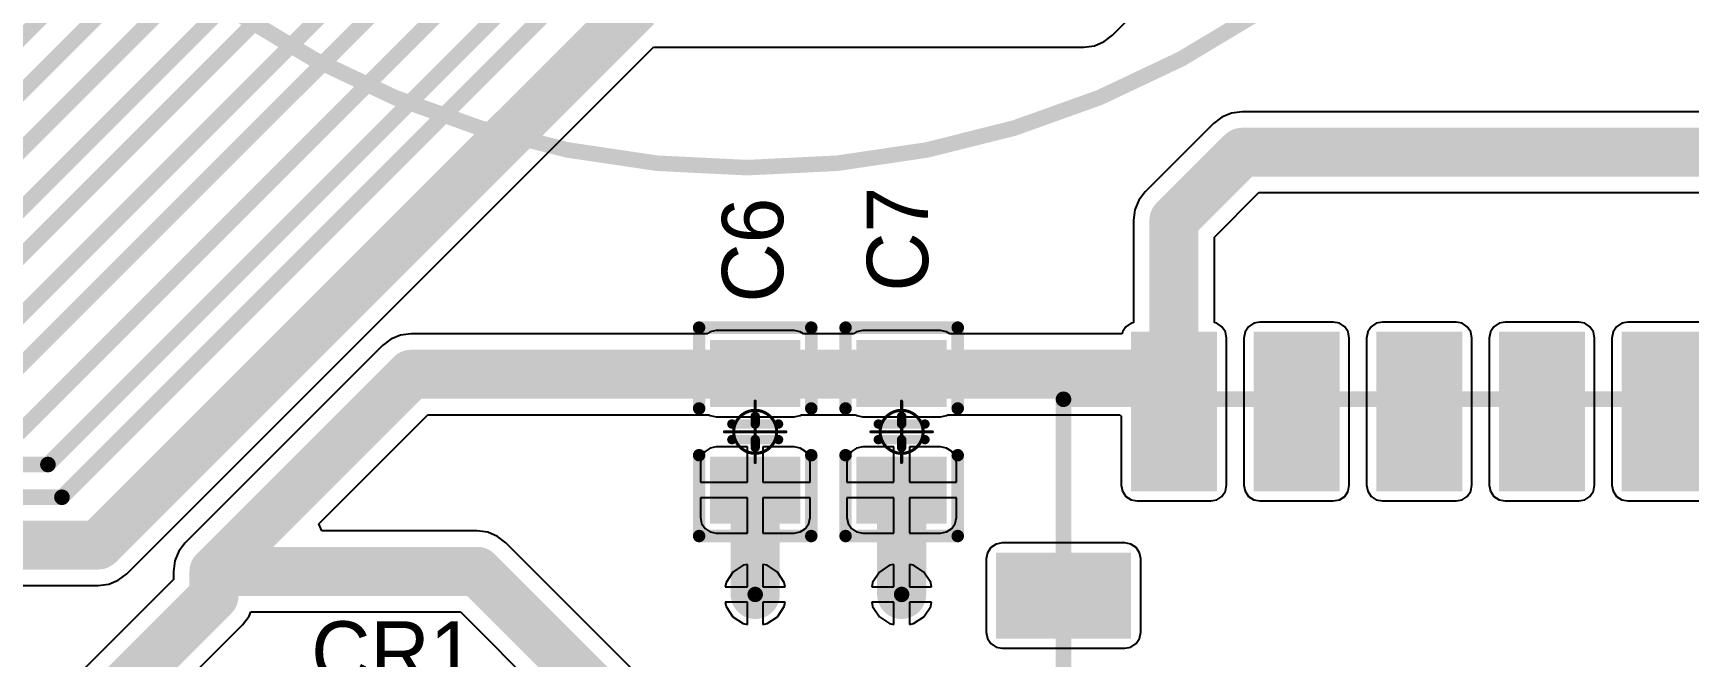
# Model space of a CAD drawing. Header units: millimetres. Extents: x 0.99 to 9.85, y 0.8 to 4.18.
# Drawn here: x 8.238 to 9.301, y 2.163 to 2.563 of the extents above; entities that cross this region are included whole.
import ezdxf

# ---------------------------------------------------------------- set-up
doc = ezdxf.new("R2010")
doc.units = ezdxf.units.MM
doc.header["$MEASUREMENT"] = 0
for name, color, linetype in [('BottomLayer', 5, 'Continuous'), ('BottomSolder', 6, 'Continuous'), ('Mechanical15', 56, 'Continuous'), ('MultiLayer', 9, 'Continuous'), ('TopLayer', 1, 'Continuous'), ('TopOverlay', 2, 'Continuous'), ('TopPaste', 8, 'Continuous'), ('TopSolder', 216, 'Continuous'), ('ViaHoleLayer', 16, 'Continuous')]:
    doc.layers.add(name, color=color, linetype=linetype)

# ---------------------------------------------------------------- blocks, each defined once
blk = doc.blocks.new('ESP8266_1')
at = {"layer": 'TopLayer'}
for points in [[(0.0945, 0.0315), (0.1417, 0.0315), (0.0945, 0.1102), (0.1417, 0.1102)], [(0.1732, 0.0315), (0.2205, 0.0315), (0.1732, 0.1102), (0.2205, 0.1102)], [(0.252, 0.0315), (0.2992, 0.0315), (0.252, 0.1102), (0.2992, 0.1102)], [(0.3307, 0.0315), (0.378, 0.0315), (0.3307, 0.1102), (0.378, 0.1102)], [(0.4094, 0.0315), (0.4567, 0.0315), (0.4094, 0.1102), (0.4567, 0.1102)], [(0.4882, 0.0315), (0.5354, 0.0315), (0.4882, 0.1102), (0.5354, 0.1102)], [(-0.0394, -0.0236), (0.0551, -0.0236), (-0.0394, 0.0236), (0.0551, 0.0236)], [(0.5827, -0.0236), (0.6772, -0.0236), (0.5827, 0.0236), (0.6772, 0.0236)], [(-0.0394, -0.1024), (0.0551, -0.1024), (-0.0394, -0.0551), (0.0551, -0.0551)], [(0.5827, -0.1024), (0.6772, -0.1024), (0.5827, -0.0551), (0.6772, -0.0551)], [(-0.0394, -0.1811), (0.0551, -0.1811), (-0.0394, -0.1339), (0.0551, -0.1339)], [(0.5827, -0.1811), (0.6772, -0.1811), (0.5827, -0.1339), (0.6772, -0.1339)], [(-0.0394, -0.2598), (0.0551, -0.2598), (-0.0394, -0.2126), (0.0551, -0.2126)], [(0.5827, -0.2598), (0.6772, -0.2598), (0.5827, -0.2126), (0.6772, -0.2126)], [(-0.0394, -0.3386), (0.0551, -0.3386), (-0.0394, -0.2913), (0.0551, -0.2913)], [(0.5827, -0.3386), (0.6772, -0.3386), (0.5827, -0.2913), (0.6772, -0.2913)], [(-0.0394, -0.4173), (0.0551, -0.4173), (-0.0394, -0.3701), (0.0551, -0.3701)], [(0.5827, -0.4173), (0.6772, -0.4173), (0.5827, -0.3701), (0.6772, -0.3701)], [(-0.0394, -0.4961), (0.0551, -0.4961), (-0.0394, -0.4488), (0.0551, -0.4488)], [(0.5827, -0.4961), (0.6772, -0.4961), (0.5827, -0.4488), (0.6772, -0.4488)], [(-0.0394, -0.5748), (0.0551, -0.5748), (-0.0394, -0.5276), (0.0551, -0.5276)], [(0.5827, -0.5748), (0.6772, -0.5748), (0.5827, -0.5276), (0.6772, -0.5276)]]:
    blk.add_solid(points, dxfattribs=at)
at = {"layer": 'TopOverlay', "const_width": 0.01}
for points in [[(0, 0.0709), (0.6378, 0.0709)], [(0, 0.0709), (0, -0.874)], [(0.6378, 0.0709), (0.6378, -0.874)], [(0, -0.874), (0.6378, -0.874)]]:
    blk.add_lwpolyline(points, dxfattribs=at)
at = {"layer": 'TopOverlay', "const_width": 0.005}
for points in [[(-0.0025, 0.0709, 1), (0.0025, 0.0709, 1)], [(-0.0025, 0.0709, 1), (0.0025, 0.0709, 1)], [(0.6353, 0.0709, 1), (0.6403, 0.0709, 1)], [(0.6353, 0.0709, 1), (0.6403, 0.0709, 1)], [(-0.0025, -0.874, 1), (0.0025, -0.874, 1)], [(-0.0025, -0.874, 1), (0.0025, -0.874, 1)], [(0.6353, -0.874, 1), (0.6403, -0.874, 1)], [(0.6353, -0.874, 1), (0.6403, -0.874, 1)]]:
    blk.add_lwpolyline(points, format="xyb", close=True, dxfattribs=at)
at = {"layer": 'TopPaste'}
for points in [[(0.0945, 0.0315), (0.1417, 0.0315), (0.0945, 0.1102), (0.1417, 0.1102)], [(0.1732, 0.0315), (0.2205, 0.0315), (0.1732, 0.1102), (0.2205, 0.1102)], [(0.252, 0.0315), (0.2992, 0.0315), (0.252, 0.1102), (0.2992, 0.1102)], [(0.3307, 0.0315), (0.378, 0.0315), (0.3307, 0.1102), (0.378, 0.1102)], [(0.4094, 0.0315), (0.4567, 0.0315), (0.4094, 0.1102), (0.4567, 0.1102)], [(0.4882, 0.0315), (0.5354, 0.0315), (0.4882, 0.1102), (0.5354, 0.1102)], [(-0.0394, -0.0236), (0.0551, -0.0236), (-0.0394, 0.0236), (0.0551, 0.0236)], [(0.5827, -0.0236), (0.6772, -0.0236), (0.5827, 0.0236), (0.6772, 0.0236)], [(-0.0394, -0.1024), (0.0551, -0.1024), (-0.0394, -0.0551), (0.0551, -0.0551)], [(0.5827, -0.1024), (0.6772, -0.1024), (0.5827, -0.0551), (0.6772, -0.0551)], [(-0.0394, -0.1811), (0.0551, -0.1811), (-0.0394, -0.1339), (0.0551, -0.1339)], [(0.5827, -0.1811), (0.6772, -0.1811), (0.5827, -0.1339), (0.6772, -0.1339)], [(-0.0394, -0.2598), (0.0551, -0.2598), (-0.0394, -0.2126), (0.0551, -0.2126)], [(0.5827, -0.2598), (0.6772, -0.2598), (0.5827, -0.2126), (0.6772, -0.2126)], [(-0.0394, -0.3386), (0.0551, -0.3386), (-0.0394, -0.2913), (0.0551, -0.2913)], [(0.5827, -0.3386), (0.6772, -0.3386), (0.5827, -0.2913), (0.6772, -0.2913)], [(-0.0394, -0.4173), (0.0551, -0.4173), (-0.0394, -0.3701), (0.0551, -0.3701)], [(0.5827, -0.4173), (0.6772, -0.4173), (0.5827, -0.3701), (0.6772, -0.3701)], [(-0.0394, -0.4961), (0.0551, -0.4961), (-0.0394, -0.4488), (0.0551, -0.4488)], [(0.5827, -0.4961), (0.6772, -0.4961), (0.5827, -0.4488), (0.6772, -0.4488)], [(-0.0394, -0.5748), (0.0551, -0.5748), (-0.0394, -0.5276), (0.0551, -0.5276)], [(0.5827, -0.5748), (0.6772, -0.5748), (0.5827, -0.5276), (0.6772, -0.5276)]]:
    blk.add_solid(points, dxfattribs=at)
at = {"layer": 'TopSolder'}
for points in [[(0.0905, 0.0275), (0.1457, 0.0275), (0.0905, 0.1142), (0.1457, 0.1142)], [(0.1692, 0.0275), (0.2245, 0.0275), (0.1692, 0.1142), (0.2245, 0.1142)], [(0.248, 0.0275), (0.3032, 0.0275), (0.248, 0.1142), (0.3032, 0.1142)], [(0.3267, 0.0275), (0.382, 0.0275), (0.3267, 0.1142), (0.382, 0.1142)], [(0.4054, 0.0275), (0.4607, 0.0275), (0.4054, 0.1142), (0.4607, 0.1142)], [(0.4842, 0.0275), (0.5394, 0.0275), (0.4842, 0.1142), (0.5394, 0.1142)], [(-0.0434, -0.0276), (0.0591, -0.0276), (-0.0434, 0.0276), (0.0591, 0.0276)], [(0.5787, -0.0276), (0.6812, -0.0276), (0.5787, 0.0276), (0.6812, 0.0276)], [(-0.0434, -0.1064), (0.0591, -0.1064), (-0.0434, -0.0511), (0.0591, -0.0511)], [(0.5787, -0.1064), (0.6812, -0.1064), (0.5787, -0.0511), (0.6812, -0.0511)], [(-0.0434, -0.1851), (0.0591, -0.1851), (-0.0434, -0.1299), (0.0591, -0.1299)], [(0.5787, -0.1851), (0.6812, -0.1851), (0.5787, -0.1299), (0.6812, -0.1299)], [(-0.0434, -0.2638), (0.0591, -0.2638), (-0.0434, -0.2086), (0.0591, -0.2086)], [(0.5787, -0.2638), (0.6812, -0.2638), (0.5787, -0.2086), (0.6812, -0.2086)], [(-0.0434, -0.3426), (0.0591, -0.3426), (-0.0434, -0.2873), (0.0591, -0.2873)], [(0.5787, -0.3426), (0.6812, -0.3426), (0.5787, -0.2873), (0.6812, -0.2873)], [(-0.0434, -0.4213), (0.0591, -0.4213), (-0.0434, -0.3661), (0.0591, -0.3661)], [(0.5787, -0.4213), (0.6812, -0.4213), (0.5787, -0.3661), (0.6812, -0.3661)], [(-0.0434, -0.5001), (0.0591, -0.5001), (-0.0434, -0.4448), (0.0591, -0.4448)], [(0.5787, -0.5001), (0.6812, -0.5001), (0.5787, -0.4448), (0.6812, -0.4448)], [(-0.0434, -0.5788), (0.0591, -0.5788), (-0.0434, -0.5236), (0.0591, -0.5236)], [(0.5787, -0.5788), (0.6812, -0.5788), (0.5787, -0.5236), (0.6812, -0.5236)]]:
    blk.add_solid(points, dxfattribs=at)
blk = doc.blocks.new('C_0805_L_7')
at = {"layer": 'Mechanical15'}
for points, const_width in [([(0.0138, 0, 1), (-0.0138, 0, 1)], 0.00197), ([(0.0138, 0, 1), (-0.0138, 0, 1)], 0.00197), ([(-0.0005, 0.0197, 1), (0.0005, 0.0197, 1)], 0.000984), ([(-0.0005, 0.0197, 1), (0.0005, 0.0197, 1)], 0.000984), ([(-0.0202, 0, 1), (-0.0192, 0, 1)], 0.000984), ([(-0.0202, 0, 1), (-0.0192, 0, 1)], 0.000984), ([(-0.0143, 0, 1), (-0.0133, 0, 1)], 0.000984), ([(-0.0143, 0, 1), (-0.0133, 0, 1)], 0.000984), ([(0.0133, 0, 1), (0.0143, 0, 1)], 0.000984), ([(0.0133, 0, 1), (0.0143, 0, 1)], 0.000984), ([(0.0192, 0, 1), (0.0202, 0, 1)], 0.000984), ([(0.0192, 0, 1), (0.0202, 0, 1)], 0.000984), ([(-0.0005, -0.0197, 1), (0.0005, -0.0197, 1)], 0.000984), ([(-0.0005, -0.0197, 1), (0.0005, -0.0197, 1)], 0.000984)]:
    blk.add_lwpolyline(points, format="xyb", close=True, dxfattribs=dict(at, const_width=const_width))
at = {"layer": 'Mechanical15', "const_width": 0.00197}
for points in [[(0, -0.0197), (0, 0.0197)], [(0, -0.0197), (0, 0.0197)], [(0.0197, 0), (-0.0197, 0)], [(0.0197, 0), (-0.0197, 0)]]:
    blk.add_lwpolyline(points, dxfattribs=at)
at = {"layer": 'TopLayer'}
for points in [[(-0.0199, -0.025), (-0.0199, 0.025), (-0.0549, -0.025), (-0.0549, 0.025)], [(0.0549, -0.025), (0.0549, 0.025), (0.0199, -0.025), (0.0199, 0.025)]]:
    blk.add_solid(points, dxfattribs=at)
at = {"layer": 'TopOverlay'}
for points, const_width in [([(-0.0669, -0.036), (-0.0669, 0.036)], 0.008), ([(-0.015, 0.036), (-0.0669, 0.036)], 0.008), ([(0.0669, 0.036), (0.015, 0.036)], 0.008), ([(0.0669, -0.036), (0.0669, 0.036)], 0.008), ([(-0.005, -0.015), (-0.005, 0.015)], 0.006), ([(0.005, -0.015), (0.005, 0.015)], 0.006), ([(-0.005, 0), (-0.01, 0)], 0.006), ([(0.01, 0), (0.005, 0)], 0.006), ([(-0.015, -0.036), (-0.0669, -0.036)], 0.008), ([(0.0669, -0.036), (0.015, -0.036)], 0.008)]:
    blk.add_lwpolyline(points, dxfattribs=dict(at, const_width=const_width))
for points, const_width in [([(-0.0689, 0.036, 1), (-0.0649, 0.036, 1)], 0.004), ([(-0.0689, 0.036, 1), (-0.0649, 0.036, 1)], 0.004), ([(-0.017, 0.036, 1), (-0.013, 0.036, 1)], 0.004), ([(0.013, 0.036, 1), (0.017, 0.036, 1)], 0.004), ([(0.0649, 0.036, 1), (0.0689, 0.036, 1)], 0.004), ([(0.0649, 0.036, 1), (0.0689, 0.036, 1)], 0.004), ([(-0.0065, 0.015, 1), (-0.0035, 0.015, 1)], 0.003), ([(0.0035, 0.015, 1), (0.0065, 0.015, 1)], 0.003), ([(-0.0115, 0, 1), (-0.0085, 0, 1)], 0.003), ([(-0.0065, 0, 1), (-0.0035, 0, 1)], 0.003), ([(0.0035, 0, 1), (0.0065, 0, 1)], 0.003), ([(0.0085, 0, 1), (0.0115, 0, 1)], 0.003), ([(-0.0065, -0.015, 1), (-0.0035, -0.015, 1)], 0.003), ([(0.0035, -0.015, 1), (0.0065, -0.015, 1)], 0.003), ([(-0.0689, -0.036, 1), (-0.0649, -0.036, 1)], 0.004), ([(-0.0689, -0.036, 1), (-0.0649, -0.036, 1)], 0.004), ([(-0.017, -0.036, 1), (-0.013, -0.036, 1)], 0.004), ([(0.013, -0.036, 1), (0.017, -0.036, 1)], 0.004), ([(0.0649, -0.036, 1), (0.0689, -0.036, 1)], 0.004), ([(0.0649, -0.036, 1), (0.0689, -0.036, 1)], 0.004)]:
    blk.add_lwpolyline(points, format="xyb", close=True, dxfattribs=dict(at, const_width=const_width))
at = {"layer": 'TopPaste'}
for points in [[(-0.0199, -0.025), (-0.0199, 0.025), (-0.0549, -0.025), (-0.0549, 0.025)], [(0.0549, -0.025), (0.0549, 0.025), (0.0199, -0.025), (0.0199, 0.025)]]:
    blk.add_solid(points, dxfattribs=at)
at = {"layer": 'TopSolder'}
for points in [[(-0.0159, -0.029), (-0.0159, 0.029), (-0.0589, -0.029), (-0.0589, 0.029)], [(0.0589, -0.029), (0.0589, 0.029), (0.0159, -0.029), (0.0159, 0.029)]]:
    blk.add_solid(points, dxfattribs=at)
blk = doc.blocks.new('C_0805_L_8')
at = {"layer": 'Mechanical15'}
for points, const_width in [([(0.0138, 0, 1), (-0.0138, 0, 1)], 0.00197), ([(0.0138, 0, 1), (-0.0138, 0, 1)], 0.00197), ([(-0.0005, 0.0197, 1), (0.0005, 0.0197, 1)], 0.000984), ([(-0.0005, 0.0197, 1), (0.0005, 0.0197, 1)], 0.000984), ([(-0.0202, 0, 1), (-0.0192, 0, 1)], 0.000984), ([(-0.0202, 0, 1), (-0.0192, 0, 1)], 0.000984), ([(-0.0143, 0, 1), (-0.0133, 0, 1)], 0.000984), ([(-0.0143, 0, 1), (-0.0133, 0, 1)], 0.000984), ([(0.0133, 0, 1), (0.0143, 0, 1)], 0.000984), ([(0.0133, 0, 1), (0.0143, 0, 1)], 0.000984), ([(0.0192, 0, 1), (0.0202, 0, 1)], 0.000984), ([(0.0192, 0, 1), (0.0202, 0, 1)], 0.000984), ([(-0.0005, -0.0197, 1), (0.0005, -0.0197, 1)], 0.000984), ([(-0.0005, -0.0197, 1), (0.0005, -0.0197, 1)], 0.000984)]:
    blk.add_lwpolyline(points, format="xyb", close=True, dxfattribs=dict(at, const_width=const_width))
at = {"layer": 'Mechanical15', "const_width": 0.00197}
for points in [[(0, -0.0197), (0, 0.0197)], [(0, -0.0197), (0, 0.0197)], [(0.0197, 0), (-0.0197, 0)], [(0.0197, 0), (-0.0197, 0)]]:
    blk.add_lwpolyline(points, dxfattribs=at)
at = {"layer": 'TopLayer'}
for points in [[(-0.0199, -0.025), (-0.0199, 0.025), (-0.0549, -0.025), (-0.0549, 0.025)], [(0.0549, -0.025), (0.0549, 0.025), (0.0199, -0.025), (0.0199, 0.025)]]:
    blk.add_solid(points, dxfattribs=at)
at = {"layer": 'TopOverlay'}
for points, const_width in [([(-0.0669, -0.036), (-0.0669, 0.036)], 0.008), ([(-0.015, 0.036), (-0.0669, 0.036)], 0.008), ([(0.0669, 0.036), (0.015, 0.036)], 0.008), ([(0.0669, -0.036), (0.0669, 0.036)], 0.008), ([(-0.005, -0.015), (-0.005, 0.015)], 0.006), ([(0.005, -0.015), (0.005, 0.015)], 0.006), ([(-0.005, 0), (-0.01, 0)], 0.006), ([(0.01, 0), (0.005, 0)], 0.006), ([(-0.015, -0.036), (-0.0669, -0.036)], 0.008), ([(0.0669, -0.036), (0.015, -0.036)], 0.008)]:
    blk.add_lwpolyline(points, dxfattribs=dict(at, const_width=const_width))
for points, const_width in [([(-0.0689, 0.036, 1), (-0.0649, 0.036, 1)], 0.004), ([(-0.0689, 0.036, 1), (-0.0649, 0.036, 1)], 0.004), ([(-0.017, 0.036, 1), (-0.013, 0.036, 1)], 0.004), ([(0.013, 0.036, 1), (0.017, 0.036, 1)], 0.004), ([(0.0649, 0.036, 1), (0.0689, 0.036, 1)], 0.004), ([(0.0649, 0.036, 1), (0.0689, 0.036, 1)], 0.004), ([(-0.0065, 0.015, 1), (-0.0035, 0.015, 1)], 0.003), ([(0.0035, 0.015, 1), (0.0065, 0.015, 1)], 0.003), ([(-0.0115, 0, 1), (-0.0085, 0, 1)], 0.003), ([(-0.0065, 0, 1), (-0.0035, 0, 1)], 0.003), ([(0.0035, 0, 1), (0.0065, 0, 1)], 0.003), ([(0.0085, 0, 1), (0.0115, 0, 1)], 0.003), ([(-0.0065, -0.015, 1), (-0.0035, -0.015, 1)], 0.003), ([(0.0035, -0.015, 1), (0.0065, -0.015, 1)], 0.003), ([(-0.0689, -0.036, 1), (-0.0649, -0.036, 1)], 0.004), ([(-0.0689, -0.036, 1), (-0.0649, -0.036, 1)], 0.004), ([(-0.017, -0.036, 1), (-0.013, -0.036, 1)], 0.004), ([(0.013, -0.036, 1), (0.017, -0.036, 1)], 0.004), ([(0.0649, -0.036, 1), (0.0689, -0.036, 1)], 0.004), ([(0.0649, -0.036, 1), (0.0689, -0.036, 1)], 0.004)]:
    blk.add_lwpolyline(points, format="xyb", close=True, dxfattribs=dict(at, const_width=const_width))
at = {"layer": 'TopPaste'}
for points in [[(-0.0199, -0.025), (-0.0199, 0.025), (-0.0549, -0.025), (-0.0549, 0.025)], [(0.0549, -0.025), (0.0549, 0.025), (0.0199, -0.025), (0.0199, 0.025)]]:
    blk.add_solid(points, dxfattribs=at)
at = {"layer": 'TopSolder'}
for points in [[(-0.0159, -0.029), (-0.0159, 0.029), (-0.0589, -0.029), (-0.0589, 0.029)], [(0.0589, -0.029), (0.0589, 0.029), (0.0159, -0.029), (0.0159, 0.029)]]:
    blk.add_solid(points, dxfattribs=at)
blk = doc.blocks.new('QS30_1_101')
at = {"layer": 'TopOverlay', "const_width": 0.01}
blk.add_lwpolyline([(0.5906, 0, 1), (-0.5906, 0, 1)], format="xyb", close=True, dxfattribs=at)

msp = doc.modelspace()

# ---------------------------------------------------------------- linework, layer by layer
at = {"layer": 'BottomLayer'}
for p, q in [((8.697, 2.2218), (8.6943, 2.2213)), ((8.697, 2.2076), (8.697, 2.2218)), ((8.7097, 2.2213), (8.707, 2.2218)), ((8.707, 2.2218), (8.707, 2.2076)), ((8.791, 2.2218), (8.7883, 2.2213)), ((8.791, 2.2076), (8.791, 2.2218)), ((8.8037, 2.2213), (8.801, 2.2218)), ((8.801, 2.2218), (8.801, 2.2076)), ((8.6877, 2.2169), (8.6833, 2.2103)), ((8.6943, 2.2213), (8.6877, 2.2169)), ((8.7163, 2.2169), (8.7097, 2.2213)), ((8.7207, 2.2103), (8.7163, 2.2169)), ((8.7817, 2.2169), (8.7773, 2.2103)), ((8.7883, 2.2213), (8.7817, 2.2169)), ((8.8103, 2.2169), (8.8037, 2.2213)), ((8.8147, 2.2103), (8.8103, 2.2169)), ((8.6833, 2.2103), (8.6828, 2.2076)), ((8.6828, 2.2076), (8.697, 2.2076)), ((8.707, 2.2076), (8.7212, 2.2076)), ((8.7212, 2.2076), (8.7207, 2.2103)), ((8.7773, 2.2103), (8.7768, 2.2076)), ((8.7768, 2.2076), (8.791, 2.2076)), ((8.801, 2.2076), (8.8152, 2.2076)), ((8.8152, 2.2076), (8.8147, 2.2103)), ((8.697, 2.1976), (8.6828, 2.1976)), ((8.6828, 2.1976), (8.6833, 2.1949)), ((8.6833, 2.1949), (8.6877, 2.1883)), ((8.697, 2.1834), (8.697, 2.1976)), ((8.7212, 2.1976), (8.707, 2.1976)), ((8.707, 2.1976), (8.707, 2.1834)), ((8.7163, 2.1883), (8.7207, 2.1949)), ((8.7207, 2.1949), (8.7212, 2.1976)), ((8.791, 2.1976), (8.7768, 2.1976)), ((8.7768, 2.1976), (8.7773, 2.1949)), ((8.7773, 2.1949), (8.7817, 2.1883)), ((8.791, 2.1834), (8.791, 2.1976)), ((8.8152, 2.1976), (8.801, 2.1976)), ((8.801, 2.1976), (8.801, 2.1834)), ((8.8103, 2.1883), (8.8147, 2.1949)), ((8.8147, 2.1949), (8.8152, 2.1976)), ((8.6877, 2.1883), (8.6943, 2.1839)), ((8.6943, 2.1839), (8.697, 2.1834)), ((8.707, 2.1834), (8.7097, 2.1839)), ((8.7097, 2.1839), (8.7163, 2.1883)), ((8.7817, 2.1883), (8.7883, 2.1839)), ((8.7883, 2.1839), (8.791, 2.1834)), ((8.801, 2.1834), (8.8037, 2.1839)), ((8.8037, 2.1839), (8.8103, 2.1883))]:
    msp.add_line(p, q, dxfattribs=at)
at = {"layer": 'BottomLayer', "const_width": 0.00984}
for points in [[(8.6971, 2.2026, 1), (8.7069, 2.2026, 1)], [(8.7911, 2.2026, 1), (8.8009, 2.2026, 1)]]:
    msp.add_lwpolyline(points, format="xyb", close=True, dxfattribs=at)
at = {"layer": 'BottomSolder', "const_width": 0.0138}
for points in [[(8.6951, 2.2026, 1), (8.7089, 2.2026, 1)], [(8.7891, 2.2026, 1), (8.8029, 2.2026, 1)]]:
    msp.add_lwpolyline(points, format="xyb", close=True, dxfattribs=at)
at = {"layer": 'MultiLayer', "const_width": 0.00984}
for points in [[(8.6971, 2.2026, 1), (8.7069, 2.2026, 1)], [(8.7911, 2.2026, 1), (8.8009, 2.2026, 1)]]:
    msp.add_lwpolyline(points, format="xyb", close=True, dxfattribs=at)
at = {"layer": 'TopLayer'}
for p, q in [((8.9314, 2.5616), (9.3754, 3.0056)), ((8.926, 2.5575), (8.9314, 2.5616)), ((8.2986, 2.2159), (8.6368, 2.554)), ((8.6368, 2.554), (8.913, 2.554)), ((8.913, 2.554), (8.9197, 2.5549)), ((8.9197, 2.5549), (8.926, 2.5575)), ((9.0015, 2.509), (8.9962, 2.5049)), ((9.0078, 2.5116), (9.0015, 2.509)), ((9.0145, 2.5125), (9.0078, 2.5116)), ((9.3308, 2.5125), (9.0145, 2.5125)), ((8.9962, 2.5049), (8.9524, 2.4611)), ((8.9483, 2.4558), (8.9457, 2.4495)), ((8.9524, 2.4611), (8.9483, 2.4558)), ((8.9968, 2.432), (9.0253, 2.4606)), ((9.0253, 2.4606), (9.522, 2.4606)), ((8.9457, 2.4495), (8.9448, 2.4428)), ((8.9448, 2.4428), (8.9448, 2.377)), ((8.9968, 2.377), (8.9968, 2.432)), ((8.6731, 2.3713), (8.6711, 2.37)), ((8.677, 2.3721), (8.6731, 2.3713)), ((8.727, 2.3721), (8.677, 2.3721)), ((8.7309, 2.3713), (8.727, 2.3721)), ((8.7329, 2.37), (8.7309, 2.3713)), ((8.7671, 2.3713), (8.7651, 2.37)), ((8.771, 2.3721), (8.7671, 2.3713)), ((8.821, 2.3721), (8.771, 2.3721)), ((8.8249, 2.3713), (8.821, 2.3721)), ((8.8269, 2.37), (8.8249, 2.3713)), ((8.9377, 2.3711), (8.9375, 2.37)), ((8.9399, 2.3745), (8.9377, 2.3711)), ((8.9433, 2.3767), (8.9399, 2.3745)), ((8.9448, 2.377), (8.9433, 2.3767)), ((8.9983, 2.3767), (8.9968, 2.377)), ((9.0016, 2.3745), (8.9983, 2.3767)), ((9.0038, 2.3711), (9.0016, 2.3745)), ((9.0046, 2.3672), (9.0038, 2.3711)), ((9.0165, 2.3711), (9.0157, 2.3672)), ((9.0187, 2.3745), (9.0165, 2.3711)), ((9.022, 2.3767), (9.0187, 2.3745)), ((9.0259, 2.3774), (9.022, 2.3767)), ((9.0731, 2.3774), (9.0259, 2.3774)), ((9.077, 2.3767), (9.0731, 2.3774)), ((9.0804, 2.3745), (9.077, 2.3767)), ((9.0826, 2.3711), (9.0804, 2.3745)), ((9.0833, 2.3672), (9.0826, 2.3711)), ((9.0952, 2.3711), (9.0944, 2.3672)), ((9.0974, 2.3745), (9.0952, 2.3711)), ((9.1007, 2.3767), (9.0974, 2.3745)), ((9.1046, 2.3774), (9.1007, 2.3767)), ((9.1519, 2.3774), (9.1046, 2.3774)), ((9.1558, 2.3767), (9.1519, 2.3774)), ((9.1591, 2.3745), (9.1558, 2.3767)), ((9.1613, 2.3711), (9.1591, 2.3745)), ((9.1621, 2.3672), (9.1613, 2.3711)), ((9.174, 2.3711), (9.1732, 2.3672)), ((9.1762, 2.3745), (9.174, 2.3711)), ((9.1795, 2.3767), (9.1762, 2.3745)), ((9.1834, 2.3774), (9.1795, 2.3767)), ((9.2306, 2.3774), (9.1834, 2.3774)), ((9.2345, 2.3767), (9.2306, 2.3774)), ((9.2378, 2.3745), (9.2345, 2.3767)), ((9.24, 2.3711), (9.2378, 2.3745)), ((9.2408, 2.3672), (9.24, 2.3711)), ((9.2527, 2.3711), (9.2519, 2.3672)), ((9.2549, 2.3745), (9.2527, 2.3711)), ((9.2582, 2.3767), (9.2549, 2.3745)), ((9.2621, 2.3774), (9.2582, 2.3767)), ((9.3094, 2.3774), (9.2621, 2.3774)), ((8.4628, 2.3624), (8.3362, 2.2358)), ((8.4682, 2.3665), (8.4628, 2.3624)), ((8.4744, 2.3691), (8.4682, 2.3665)), ((8.4812, 2.37), (8.4744, 2.3691)), ((8.6711, 2.37), (8.4812, 2.37)), ((8.7651, 2.37), (8.7329, 2.37)), ((8.9375, 2.37), (8.8269, 2.37)), ((9.0046, 2.2728), (9.0046, 2.3672)), ((9.0157, 2.3672), (9.0157, 2.2728)), ((9.0833, 2.2728), (9.0833, 2.3672)), ((9.0944, 2.3672), (9.0944, 2.2728)), ((9.1621, 2.2728), (9.1621, 2.3672)), ((9.1732, 2.3672), (9.1732, 2.2728)), ((9.2408, 2.2728), (9.2408, 2.3672)), ((9.2519, 2.3672), (9.2519, 2.2728)), ((8.4219, 2.248), (8.4919, 2.318)), ((8.4919, 2.318), (8.6723, 2.318)), ((8.6723, 2.318), (8.6731, 2.3175)), ((8.6731, 2.3175), (8.677, 2.3167)), ((8.727, 2.3167), (8.7309, 2.3175)), ((8.7309, 2.3175), (8.7317, 2.318)), ((8.7317, 2.318), (8.7663, 2.318)), ((8.7663, 2.318), (8.7671, 2.3175)), ((8.7671, 2.3175), (8.771, 2.3167)), ((8.821, 2.3167), (8.8249, 2.3175)), ((8.8249, 2.3175), (8.8257, 2.318)), ((8.8257, 2.318), (8.936, 2.318)), ((8.936, 2.318), (8.937, 2.3171)), ((8.937, 2.3171), (8.937, 2.2728)), ((8.677, 2.3167), (8.727, 2.3167)), ((8.771, 2.3167), (8.821, 2.3167)), ((8.6731, 2.2965), (8.6698, 2.2943)), ((8.677, 2.2973), (8.6731, 2.2965)), ((8.697, 2.2973), (8.677, 2.2973)), ((8.697, 2.2746), (8.697, 2.2973)), ((8.727, 2.2973), (8.707, 2.2973)), ((8.707, 2.2973), (8.707, 2.2746)), ((8.7309, 2.2965), (8.727, 2.2973)), ((8.7342, 2.2943), (8.7309, 2.2965)), ((8.7671, 2.2965), (8.7638, 2.2943)), ((8.771, 2.2973), (8.7671, 2.2965)), ((8.791, 2.2973), (8.771, 2.2973)), ((8.791, 2.2746), (8.791, 2.2973)), ((8.821, 2.2973), (8.801, 2.2973)), ((8.801, 2.2973), (8.801, 2.2746)), ((8.8249, 2.2965), (8.821, 2.2973)), ((8.8282, 2.2943), (8.8249, 2.2965)), ((8.6676, 2.291), (8.6668, 2.2871)), ((8.6668, 2.2871), (8.6668, 2.2746)), ((8.6698, 2.2943), (8.6676, 2.291)), ((8.7364, 2.291), (8.7342, 2.2943)), ((8.7372, 2.2871), (8.7364, 2.291)), ((8.7372, 2.2746), (8.7372, 2.2871)), ((8.7616, 2.291), (8.7608, 2.2871)), ((8.7608, 2.2871), (8.7608, 2.2746)), ((8.7638, 2.2943), (8.7616, 2.291)), ((8.8304, 2.291), (8.8282, 2.2943)), ((8.8312, 2.2871), (8.8304, 2.291)), ((8.8312, 2.2746), (8.8312, 2.2871)), ((8.6668, 2.2746), (8.697, 2.2746)), ((8.707, 2.2746), (8.7372, 2.2746)), ((8.7608, 2.2746), (8.791, 2.2746)), ((8.801, 2.2746), (8.8312, 2.2746)), ((8.697, 2.2646), (8.6668, 2.2646)), ((8.6668, 2.2646), (8.6668, 2.2521)), ((8.697, 2.2419), (8.697, 2.2646)), ((8.7372, 2.2646), (8.707, 2.2646)), ((8.707, 2.2646), (8.707, 2.2419)), ((8.7372, 2.2521), (8.7372, 2.2646)), ((8.791, 2.2646), (8.7608, 2.2646)), ((8.7608, 2.2646), (8.7608, 2.2521)), ((8.791, 2.2419), (8.791, 2.2646)), ((8.8312, 2.2646), (8.801, 2.2646)), ((8.801, 2.2646), (8.801, 2.2419)), ((8.8312, 2.2521), (8.8312, 2.2646)), ((8.937, 2.2728), (8.9377, 2.2689)), ((8.9377, 2.2689), (8.9399, 2.2655)), ((8.9399, 2.2655), (8.9433, 2.2633)), ((8.9983, 2.2633), (9.0016, 2.2655)), ((9.0016, 2.2655), (9.0038, 2.2689)), ((9.0038, 2.2689), (9.0046, 2.2728)), ((9.0157, 2.2728), (9.0165, 2.2689)), ((9.0165, 2.2689), (9.0187, 2.2655)), ((9.0187, 2.2655), (9.022, 2.2633)), ((9.077, 2.2633), (9.0804, 2.2655)), ((9.0804, 2.2655), (9.0826, 2.2689)), ((9.0826, 2.2689), (9.0833, 2.2728)), ((9.0944, 2.2728), (9.0952, 2.2689)), ((9.0952, 2.2689), (9.0974, 2.2655)), ((9.0974, 2.2655), (9.1007, 2.2633)), ((9.1558, 2.2633), (9.1591, 2.2655)), ((9.1591, 2.2655), (9.1613, 2.2689)), ((9.1613, 2.2689), (9.1621, 2.2728)), ((9.1732, 2.2728), (9.174, 2.2689)), ((9.174, 2.2689), (9.1762, 2.2655)), ((9.1762, 2.2655), (9.1795, 2.2633)), ((9.2345, 2.2633), (9.2378, 2.2655)), ((9.2378, 2.2655), (9.24, 2.2689)), ((9.24, 2.2689), (9.2408, 2.2728)), ((9.2519, 2.2728), (9.2527, 2.2689)), ((9.2527, 2.2689), (9.2549, 2.2655)), ((9.2549, 2.2655), (9.2582, 2.2633)), ((8.9433, 2.2633), (8.9472, 2.2626)), ((8.9472, 2.2626), (8.9944, 2.2626)), ((8.9944, 2.2626), (8.9983, 2.2633)), ((9.022, 2.2633), (9.0259, 2.2626)), ((9.0259, 2.2626), (9.0731, 2.2626)), ((9.0731, 2.2626), (9.077, 2.2633)), ((9.1007, 2.2633), (9.1046, 2.2626)), ((9.1046, 2.2626), (9.1519, 2.2626)), ((9.1519, 2.2626), (9.1558, 2.2633)), ((9.1795, 2.2633), (9.1834, 2.2626)), ((9.1834, 2.2626), (9.2306, 2.2626)), ((9.2306, 2.2626), (9.2345, 2.2633)), ((9.2582, 2.2633), (9.2621, 2.2626)), ((9.2621, 2.2626), (9.3094, 2.2626)), ((8.4238, 2.2434), (8.4219, 2.248)), ((8.5236, 2.2434), (8.4238, 2.2434)), ((8.5303, 2.2425), (8.5236, 2.2434)), ((8.6668, 2.2521), (8.6676, 2.2482)), ((8.6676, 2.2482), (8.6698, 2.2449)), ((8.6698, 2.2449), (8.6731, 2.2427)), ((8.6731, 2.2427), (8.677, 2.2419)), ((8.727, 2.2419), (8.7309, 2.2427)), ((8.7309, 2.2427), (8.7342, 2.2449)), ((8.7342, 2.2449), (8.7364, 2.2482)), ((8.7364, 2.2482), (8.7372, 2.2521)), ((8.7608, 2.2521), (8.7616, 2.2482)), ((8.7616, 2.2482), (8.7638, 2.2449)), ((8.7638, 2.2449), (8.7671, 2.2427)), ((8.7671, 2.2427), (8.771, 2.2419)), ((8.821, 2.2419), (8.8249, 2.2427)), ((8.8249, 2.2427), (8.8282, 2.2449)), ((8.8282, 2.2449), (8.8304, 2.2482)), ((8.8304, 2.2482), (8.8312, 2.2521)), ((8.3362, 2.2358), (8.3321, 2.2304)), ((8.5366, 2.2399), (8.5303, 2.2425)), ((8.5419, 2.2358), (8.5366, 2.2399)), ((8.7294, 2.0484), (8.5419, 2.2358)), ((8.677, 2.2419), (8.697, 2.2419)), ((8.707, 2.2419), (8.727, 2.2419)), ((8.771, 2.2419), (8.791, 2.2419)), ((8.801, 2.2419), (8.821, 2.2419)), ((8.8533, 2.2327), (8.8511, 2.2294)), ((8.8566, 2.2349), (8.8533, 2.2327)), ((8.8605, 2.2357), (8.8566, 2.2349)), ((8.9393, 2.2357), (8.8605, 2.2357)), ((8.9432, 2.2349), (8.9393, 2.2357)), ((8.9465, 2.2327), (8.9432, 2.2349)), ((8.9487, 2.2294), (8.9465, 2.2327)), ((8.3295, 2.2241), (8.3286, 2.2174)), ((8.3321, 2.2304), (8.3295, 2.2241)), ((8.697, 2.2218), (8.6943, 2.2213)), ((8.697, 2.2076), (8.697, 2.2218)), ((8.7097, 2.2213), (8.707, 2.2218)), ((8.707, 2.2218), (8.707, 2.2076)), ((8.791, 2.2218), (8.7883, 2.2213)), ((8.791, 2.2076), (8.791, 2.2218)), ((8.8037, 2.2213), (8.801, 2.2218)), ((8.801, 2.2218), (8.801, 2.2076)), ((8.8511, 2.2294), (8.8503, 2.2255)), ((8.8503, 2.2255), (8.8503, 2.1783)), ((8.9495, 2.2255), (8.9487, 2.2294)), ((8.9495, 2.1783), (8.9495, 2.2255)), ((8.3286, 2.2123), (8.2018, 2.0856)), ((8.287, 2.2092), (8.2932, 2.2118)), ((8.2932, 2.2118), (8.2986, 2.2159)), ((8.3286, 2.2174), (8.3286, 2.2123)), ((8.6877, 2.2169), (8.6833, 2.2103)), ((8.6943, 2.2213), (8.6877, 2.2169)), ((8.7163, 2.2169), (8.7097, 2.2213)), ((8.7207, 2.2103), (8.7163, 2.2169)), ((8.7817, 2.2169), (8.7773, 2.2103)), ((8.7883, 2.2213), (8.7817, 2.2169)), ((8.8103, 2.2169), (8.8037, 2.2213)), ((8.8147, 2.2103), (8.8103, 2.2169)), ((7.4, 2.2083), (8.2803, 2.2083)), ((8.2803, 2.2083), (8.287, 2.2092)), ((8.6833, 2.2103), (8.6828, 2.2076)), ((8.6828, 2.2076), (8.697, 2.2076)), ((8.707, 2.2076), (8.7212, 2.2076)), ((8.7212, 2.2076), (8.7207, 2.2103)), ((8.7773, 2.2103), (8.7768, 2.2076)), ((8.7768, 2.2076), (8.791, 2.2076)), ((8.801, 2.2076), (8.8152, 2.2076)), ((8.8152, 2.2076), (8.8147, 2.2103)), ((8.3771, 2.1886), (8.3783, 2.1914)), ((8.3783, 2.1914), (8.5128, 2.1914)), ((8.5128, 2.1914), (8.685, 2.0192)), ((8.697, 2.1976), (8.6828, 2.1976)), ((8.6828, 2.1976), (8.6833, 2.1949)), ((8.6833, 2.1949), (8.6877, 2.1883)), ((8.697, 2.1834), (8.697, 2.1976)), ((8.7212, 2.1976), (8.707, 2.1976)), ((8.707, 2.1976), (8.707, 2.1834)), ((8.7163, 2.1883), (8.7207, 2.1949)), ((8.7207, 2.1949), (8.7212, 2.1976)), ((8.791, 2.1976), (8.7768, 2.1976)), ((8.7768, 2.1976), (8.7773, 2.1949)), ((8.7773, 2.1949), (8.7817, 2.1883)), ((8.791, 2.1834), (8.791, 2.1976)), ((8.8152, 2.1976), (8.801, 2.1976)), ((8.801, 2.1976), (8.801, 2.1834)), ((8.8103, 2.1883), (8.8147, 2.1949)), ((8.8147, 2.1949), (8.8152, 2.1976)), ((8.231, 2.0412), (8.3729, 2.1832)), ((8.3729, 2.1832), (8.3771, 2.1886)), ((8.6877, 2.1883), (8.6943, 2.1839)), ((8.6943, 2.1839), (8.697, 2.1834)), ((8.707, 2.1834), (8.7097, 2.1839)), ((8.7097, 2.1839), (8.7163, 2.1883)), ((8.7817, 2.1883), (8.7883, 2.1839)), ((8.7883, 2.1839), (8.791, 2.1834)), ((8.801, 2.1834), (8.8037, 2.1839)), ((8.8037, 2.1839), (8.8103, 2.1883)), ((8.8503, 2.1783), (8.8511, 2.1744)), ((8.8511, 2.1744), (8.8533, 2.1711)), ((8.8533, 2.1711), (8.8566, 2.1688)), ((8.8566, 2.1688), (8.8605, 2.1681)), ((8.9393, 2.1681), (8.9432, 2.1688)), ((8.9432, 2.1688), (8.9465, 2.1711)), ((8.9465, 2.1711), (8.9487, 2.1744)), ((8.9487, 2.1744), (8.9495, 2.1783)), ((8.8605, 2.1681), (8.9393, 2.1681))]:
    msp.add_line(p, q, dxfattribs=at)
for points, const_width in [([(8.132, 2.426), (8.4804, 2.7744)], 0.01), ([(8.149, 2.406), (8.505, 2.762)], 0.01), ([(8.167, 2.386), (8.534, 2.753)], 0.01), ([(8.177, 2.366), (8.5589, 2.7479)], 0.01), ([(8.119, 2.448), (8.4137, 2.7427)], 0.01), ([(8.195, 2.346), (8.5789, 2.7299)], 0.01), ([(8.207, 2.326), (8.5989, 2.7179)], 0.01), ([(8.229, 2.306), (8.6189, 2.6959)], 0.01), ([(8.248, 2.286), (8.61, 2.648)], 0.01), ([(8.257, 2.265), (8.619, 2.627)], 0.01), ([(8.2803, 2.2343), (8.626, 2.58)], 0.0315), ([(8.9708, 2.4428), (9.0145, 2.4865)], 0.0315), ([(9.0145, 2.4865), (9.522, 2.4865)], 0.0315), ([(8.9708, 2.32), (8.9708, 2.4428)], 0.0315), ([(8.3546, 2.2174), (8.4812, 2.344)], 0.0315), ([(8.4812, 2.344), (8.9468, 2.344)], 0.0315), ([(8.9468, 2.344), (8.9708, 2.32)], 0.0315), ([(7.3483, 2.286), (8.248, 2.286)], 0.01), ([(8.702, 2.2026), (8.702, 2.2696)], 0.0315), ([(8.796, 2.2026), (8.796, 2.2696)], 0.0315), ([(7.3556, 2.265), (8.257, 2.265)], 0.01), ([(7.3893, 2.2343), (8.2803, 2.2343)], 0.0315), ([(8.3546, 2.2016), (8.3546, 2.2174)], 0.0315), ([(8.3546, 2.2174), (8.5236, 2.2174)], 0.0315), ([(8.5236, 2.2174), (8.711, 2.03)], 0.0315), ([(8.2126, 2.0596), (8.3546, 2.2016)], 0.0315)]:
    msp.add_lwpolyline(points, dxfattribs=dict(at, const_width=const_width))
for points, const_width in [([(9.0067, 2.4865, 1), (9.0224, 2.4865, 1)], 0.0157), ([(9.0067, 2.4865, 1), (9.0224, 2.4865, 1)], 0.0157), ([(8.9629, 2.4428, 1), (8.9787, 2.4428, 1)], 0.0157), ([(8.9629, 2.4428, 1), (8.9787, 2.4428, 1)], 0.0157), ([(8.4733, 2.344, 1), (8.489, 2.344, 1)], 0.0157), ([(8.4733, 2.344, 1), (8.489, 2.344, 1)], 0.0157), ([(8.9389, 2.344, 1), (8.9547, 2.344, 1)], 0.0157), ([(8.9389, 2.344, 1), (8.9547, 2.344, 1)], 0.0157), ([(8.9629, 2.32, 1), (8.9787, 2.32, 1)], 0.0157), ([(8.9629, 2.32, 1), (8.9787, 2.32, 1)], 0.0157), ([(8.2455, 2.286, 1), (8.2505, 2.286, 1)], 0.005), ([(8.2455, 2.286, 1), (8.2505, 2.286, 1)], 0.005), ([(8.6941, 2.2696, 1), (8.7099, 2.2696, 1)], 0.0157), ([(8.7881, 2.2696, 1), (8.8039, 2.2696, 1)], 0.0157), ([(8.2545, 2.265, 1), (8.2595, 2.265, 1)], 0.005), ([(8.2545, 2.265, 1), (8.2595, 2.265, 1)], 0.005), ([(8.2724, 2.2343, 1), (8.2881, 2.2343, 1)], 0.0157), ([(8.2724, 2.2343, 1), (8.2881, 2.2343, 1)], 0.0157), ([(8.3467, 2.2174, 1), (8.3625, 2.2174, 1)], 0.0157), ([(8.3467, 2.2174, 1), (8.3625, 2.2174, 1)], 0.0157), ([(8.3467, 2.2174, 1), (8.3625, 2.2174, 1)], 0.0157), ([(8.5157, 2.2174, 1), (8.5315, 2.2174, 1)], 0.0157), ([(8.5157, 2.2174, 1), (8.5315, 2.2174, 1)], 0.0157), ([(8.3467, 2.2016, 1), (8.3625, 2.2016, 1)], 0.0157), ([(8.3467, 2.2016, 1), (8.3625, 2.2016, 1)], 0.0157), ([(8.6941, 2.2026, 1), (8.7099, 2.2026, 1)], 0.0157), ([(8.6971, 2.2026, 1), (8.7069, 2.2026, 1)], 0.00984), ([(8.7881, 2.2026, 1), (8.8039, 2.2026, 1)], 0.0157), ([(8.7911, 2.2026, 1), (8.8009, 2.2026, 1)], 0.00984)]:
    msp.add_lwpolyline(points, format="xyb", close=True, dxfattribs=dict(at, const_width=const_width))
at = {"layer": 'TopSolder', "const_width": 0.0138}
for points in [[(8.6951, 2.2026, 1), (8.7089, 2.2026, 1)], [(8.7891, 2.2026, 1), (8.8029, 2.2026, 1)]]:
    msp.add_lwpolyline(points, format="xyb", close=True, dxfattribs=at)
at = {"layer": 'ViaHoleLayer', "const_width": 0.00492}
for points in [[(8.6995, 2.2026, 1), (8.7045, 2.2026, 1)], [(8.7935, 2.2026, 1), (8.7985, 2.2026, 1)]]:
    msp.add_lwpolyline(points, format="xyb", close=True, dxfattribs=at)

# ---------------------------------------------------------------- block references
msp.add_blockref('QS30_1_101', (8.6969, 3.0672))
for name, p, rotation in [('C_0805_L_7', (8.702, 2.307), 270), ('C_0805_L_8', (8.796, 2.307), 270), ('ESP8266_1', (8.9708, 1.6901), 90)]:
    msp.add_blockref(name, p, dxfattribs=dict(rotation=rotation))

# ---------------------------------------------------------------- texts
at = {"layer": 'TopOverlay'}
for s, p in [('C7', (8.813, 2.397)), ('C6', (8.72, 2.39))]:
    msp.add_text(s, height=0.03937, rotation=90, dxfattribs=at).set_placement(p)
msp.add_text('CR1', height=0.03937, dxfattribs=at).set_placement((8.417, 2.146))

doc.saveas('drawing.dxf')
